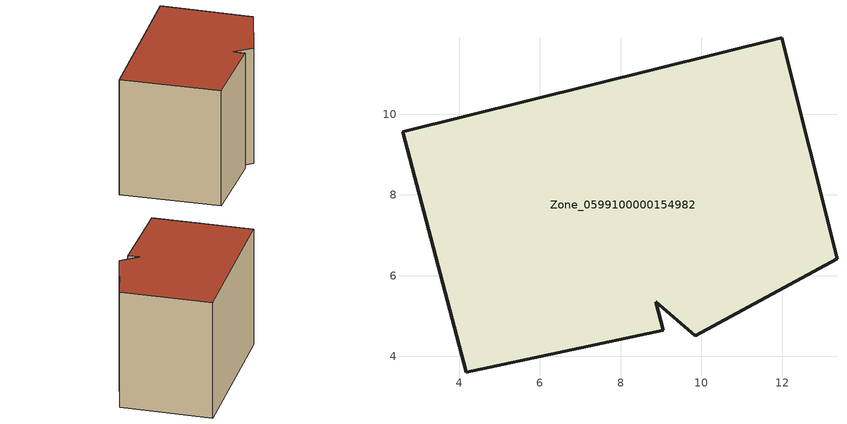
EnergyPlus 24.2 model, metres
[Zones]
Zone_0599100000154982
 floor ground (C_G): 4.18,3.6 2.6,9.57 11.99,11.9 13.36,6.42 9.85,4.51 8.87,5.36 9.05,4.65 z0
 wall outside (C_F): 8.87,5.36 9.85,4.51 13.36,6.42 11.99,11.9 2.6,9.57 4.18,3.6 9.05,4.65 8.87,5.36 z0:7.61
 roof outside (C_R): 9.05,4.65 8.87,5.36 9.85,4.51 13.36,6.42 11.99,11.9 2.6,9.57 4.18,3.6 z7.61
[BUILDING]
Pand.0599100000154982: North Axis=0; Terrain=City; Loads Convergence Tolerance Value=0.04; Temperature Convergence Tolerance Value=0.4; Solar Distribution=FullExterior; Maximum Number of Warmup Days=25; Minimum Number of Warmup Days=1
[Site:Location]
Rotterdam.The.Hague.AP_ZH_NLD Design_Conditions: Latitude=51.96; Longitude=4.45; Time Zone=1; Elevation=-4.5
[SITE:GROUNDTEMPERATURE:BUILDINGSURFACE]
18, 18, 18, 18, 18, 18, 18, 18, 18, 18, 18, 18
[MATERIAL] Thermal Absorptance=0.9; Solar Absorptance=0.7; Visible Absorptance=0.7
Name | Roughness | Thickness | Conductivity | Density | Specific Heat
G.TC.1965-1974 | MediumSmooth | 0.15 | 0.882353 | 540 | 1210
F.TC.1965-1974 | Rough | 0.3 | 0.697674 | 1920 | 840
R.TC.1965-1974 | MediumRough | 0.2 | 0.232558 | 1500 | 1000
[CONSTRUCTION]
C_G: G.TC.1965-1974
C_F: F.TC.1965-1974
C_R: R.TC.1965-1974
[ZONE]
Zone_0599100000154982: Type=1; Multiplier=1; Ceiling Height=Autocalculate; Volume=Autocalculate; Floor Area=autocalculate; Part of Total Floor Area=Yes
[ZONEINFILTRATION:DESIGNFLOWRATE]
Infil_Zone_0599100000154982: Zone or ZoneList or Space or SpaceList=Zone_0599100000154982; Schedule=AlwaysOn; Design Flow Rate Calculation Method=Flow/Area; Flow Rate per Floor Area=0.003; Constant Term Coefficient=1; Temperature Term Coefficient=0; Velocity Term Coefficient=0; Velocity Squared Term Coefficient=0
[HVACTEMPLATE:ZONE:IDEALLOADSAIRSYSTEM]
Zone_0599100000154982: Maximum Heating Supply Air Temperature=50; Minimum Cooling Supply Air Temperature=13; Maximum Heating Supply Air Humidity Ratio=0.0156; Minimum Cooling Supply Air Humidity Ratio=0.0077; Heating Limit=NoLimit; Cooling Limit=NoLimit; Dehumidification Control Type=ConstantSensibleHeatRatio; Cooling Sensible Heat Ratio=0.7; Dehumidification Setpoint=60; Humidification Control Type=None; Humidification Setpoint=30; Outdoor Air Method=None; Outdoor Air Flow Rate per Person=0.00944; Outdoor Air Flow Rate per Zone Floor Area=0; Outdoor Air Flow Rate per Zone=0; Demand Controlled Ventilation Type=None; Outdoor Air Economizer Type=NoEconomizer; Heat Recovery Type=None; Sensible Heat Recovery Effectiveness=0.7; Latent Heat Recovery Effectiveness=0.65
[ZONECONTROL:THERMOSTAT]
ThermostatControl_Zone_0599100000154982: Zone or ZoneList=Zone_0599100000154982; Control Type Schedule=DualSetpointControlType; Control 1=Thermostat_Zone_0599100000154982; Temperature Difference Between Cutout And Setpoint=0
[THERMOSTATSETPOINT:DUALSETPOINT]
Thermostat_Zone_0599100000154982: Heating Setpoint Temperature Schedule=HeatingSetpoint_Zone_0599100000154982; Cooling Setpoint Temperature Schedule=CoolingSetpoint_Zone_0599100000154982
[SCHEDULE:COMPACT]
HeatingSetpoint_Zone_0599100000154982: Through: 12/31, For: AllDays, Until: 24:00, 21
CoolingSetpoint_Zone_0599100000154982: Through: 12/31, For: AllDays, Until: 24:00, 24
DualSetpointControlType: Through: 12/31, For: AllDays, Until: 24:00, 4
AlwaysOn: Through: 12/31, For: AllDays, Until: 24:00, 1
